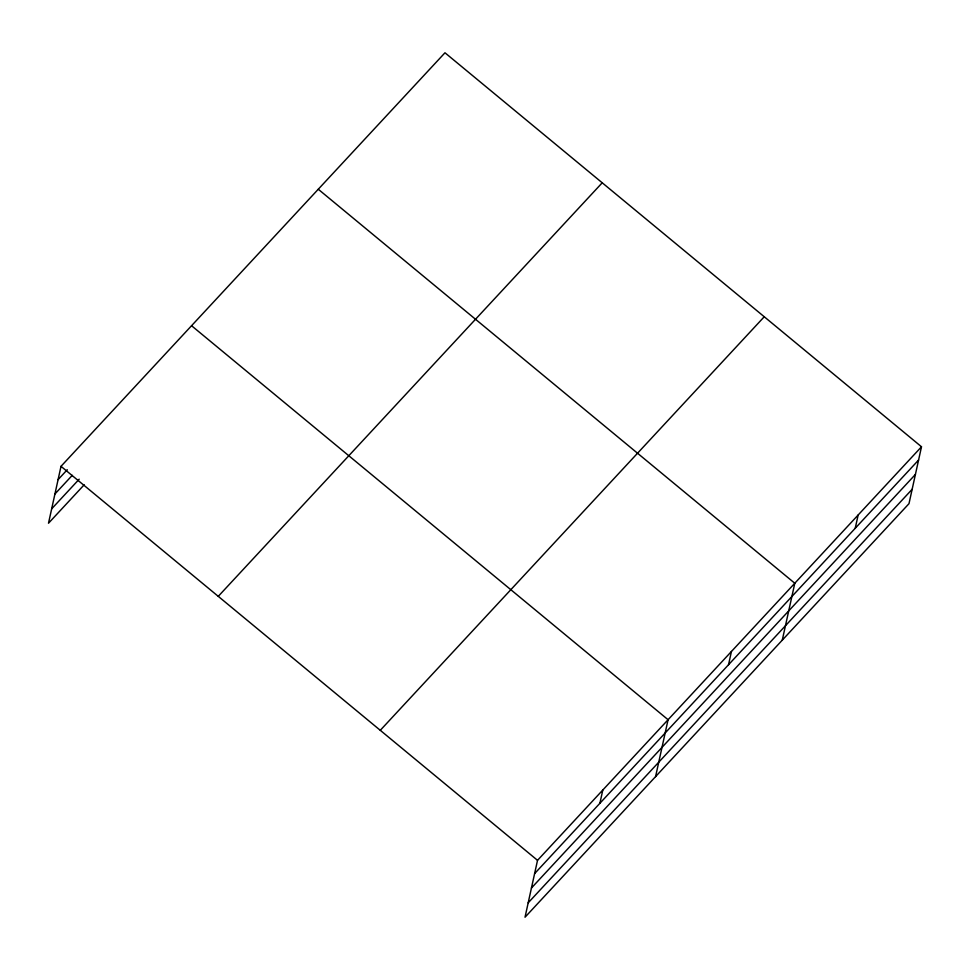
<?xml version="1.0" encoding="UTF-8"?>
<svg xmlns="http://www.w3.org/2000/svg" width="970" height="970" viewBox="0 0 970 970"><rect width="100%" height="100%" fill="white"/><g stroke="black" fill="none" stroke-linecap="round" stroke-linejoin="round"><path stroke-width="1.45" d="M921.5 446.77L537.525 860.329L525.025 917.22L908.987 503.672L921.5 446.77L444.975 52.78L61.013 466.327L48.5 523.23L84.196 484.782M599.884 803.293L602.807 790.016M655.574 776.618L668.075 719.716L191.563 325.726M728.519 664.753L731.441 651.476M782.281 640.139L794.794 583.249L318.269 189.247M855.225 528.286L858.147 515.009M58.091 479.604L67.269 469.722M54.926 494.009L72.265 475.324M51.665 508.838L79.2 479.18M218.262 596.344L602.224 182.796M380.276 730.301L764.251 316.753M534.615 873.606L918.578 460.047M531.451 887.999L915.413 474.439M528.189 902.827L912.152 489.28M61.013 466.327L537.525 860.329"/></g></svg>
